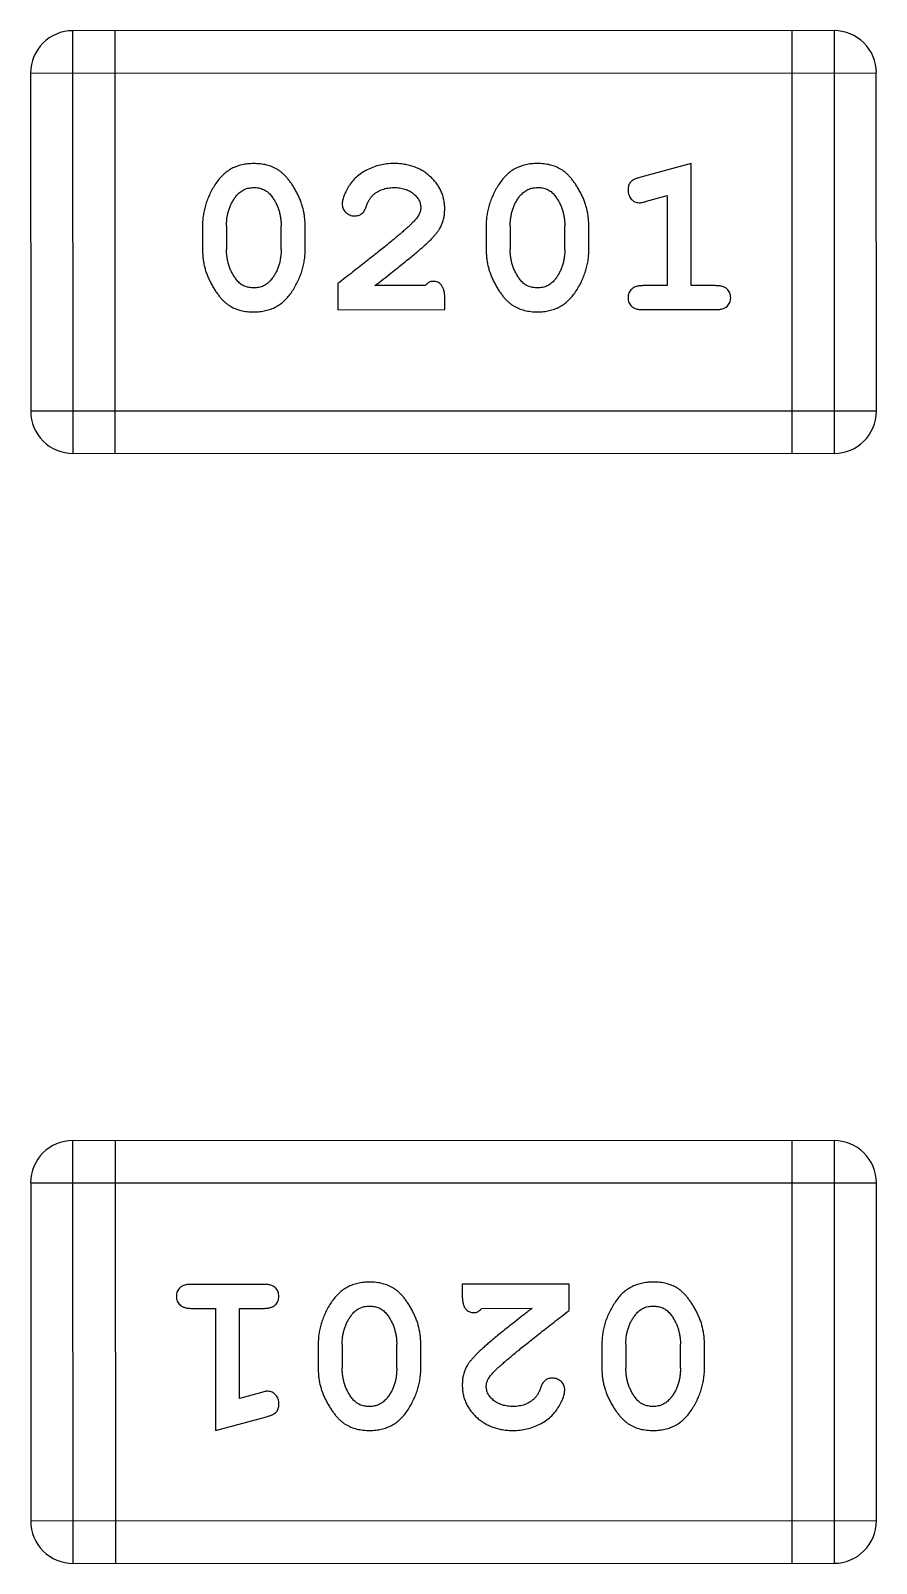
# Model space of a CAD drawing. Header units: millimetres. Extents: x 0 to 297, y 0 to 210.
# Drawn here: x 227.538 to 228.148, y 125.268 to 126.373 of the extents above; entities that cross this region are included whole.
import ezdxf

# ---------------------------------------------------------------- set-up
doc = ezdxf.new("R2010")
doc.units = ezdxf.units.MM
doc.layers.get('0').update_dxf_attribs({"linetype": 'CONTINUOUS'})

msp = doc.modelspace()

# ---------------------------------------------------------------- linework, layer by layer
at = {"color": 7, "linetype": 'Continuous'}
for p, q in [((228.1174, 126.3731), (227.5687, 126.373)), ((227.5688, 126.0682), (227.5687, 126.373)), ((227.5992, 126.0682), (227.5992, 126.373)), ((228.0869, 126.3731), (228.0869, 126.0683)), ((228.1174, 126.3731), (228.1174, 126.0683)), ((227.5382, 126.3425), (228.1478, 126.3426)), ((227.5382, 126.3425), (227.5383, 126.0987)), ((228.1479, 126.0987), (228.1478, 126.3426)), ((228.0145, 126.2773), (227.978, 126.2674)), ((228.0145, 126.1892), (228.0145, 126.2773)), ((227.9822, 126.25), (227.9972, 126.2542)), ((227.9972, 126.2542), (227.9972, 126.1892)), ((227.6621, 126.2326), (227.6622, 126.2149)), ((227.6795, 126.2324), (227.6795, 126.2152)), ((227.7188, 126.2152), (227.7188, 126.2324)), ((227.7361, 126.2149), (227.7361, 126.2326)), ((227.8667, 126.2327), (227.8667, 126.2149)), ((227.884, 126.2324), (227.884, 126.2152)), ((227.9233, 126.2152), (227.9233, 126.2324)), ((227.9406, 126.2149), (227.9406, 126.2327)), ((227.7597, 126.1907), (227.7597, 126.1718)), ((227.8226, 126.1892), (227.7864, 126.1892)), ((227.9972, 126.1892), (227.9799, 126.1892)), ((228.0318, 126.1892), (228.0145, 126.1892)), ((227.7597, 126.1718), (227.8368, 126.1719)), ((227.8368, 126.1719), (227.8368, 126.1797)), ((227.9799, 126.1719), (228.0318, 126.1719)), ((228.1479, 126.0987), (227.5383, 126.0987)), ((227.5688, 126.0682), (228.1174, 126.0683)), ((228.1174, 125.5728), (227.5687, 125.5727)), ((227.5688, 125.2679), (227.5687, 125.5727)), ((227.5992, 125.5728), (227.5993, 125.268)), ((228.0869, 125.5728), (228.0869, 125.268)), ((228.1174, 125.5728), (228.1174, 125.268)), ((227.5383, 125.5423), (228.1479, 125.5423)), ((227.5383, 125.5423), (227.5383, 125.2984)), ((228.1479, 125.2985), (228.1479, 125.5423)), ((227.7062, 125.4691), (227.6543, 125.4691)), ((227.9264, 125.4692), (227.8494, 125.4692)), ((227.8494, 125.4692), (227.8494, 125.4613)), ((227.9264, 125.4503), (227.9264, 125.4692)), ((227.6543, 125.4518), (227.6716, 125.4518)), ((227.6716, 125.4518), (227.6716, 125.3637)), ((227.6889, 125.4518), (227.7062, 125.4518)), ((227.6889, 125.3869), (227.6889, 125.4518)), ((227.8635, 125.4518), (227.8997, 125.4519)), ((227.7455, 125.4261), (227.7455, 125.4083)), ((227.7628, 125.4258), (227.7628, 125.4086)), ((227.8022, 125.4086), (227.8022, 125.4258)), ((227.8195, 125.4084), (227.8195, 125.4261)), ((227.95, 125.4261), (227.9501, 125.4084)), ((227.9674, 125.4259), (227.9674, 125.4086)), ((228.0067, 125.4087), (228.0067, 125.4259)), ((228.024, 125.4084), (228.024, 125.4261)), ((227.7039, 125.391), (227.6889, 125.3869)), ((227.6716, 125.3637), (227.7082, 125.3736)), ((228.1479, 125.2985), (227.5383, 125.2984)), ((227.5688, 125.2679), (228.1174, 125.268))]:
    msp.add_line(p, q, dxfattribs=at)
for centre, start, end in [((227.5687, 126.3425), 90.0074, 180.0074), ((228.1174, 126.3426), 0.0074, 90.0074), ((227.5688, 126.0987), 180.0074, 270.0074), ((228.1174, 126.0987), 270.0074, 0.0074), ((227.5687, 125.5423), 90.0074, 180.0074), ((228.1174, 125.5423), 0.0074, 90.0074), ((227.5688, 125.2984), 180.0074, 270.0074), ((228.1174, 125.2985), 270.0074, 0.0074)]:
    msp.add_arc(centre, 0.0305, start, end, dxfattribs=at)
for points, knots in [([(227.6989, 126.2772), (227.6975, 126.2772), (227.6947, 126.2771), (227.6906, 126.2764), (227.6868, 126.2753), (227.6832, 126.2737), (227.6799, 126.2716), (227.6768, 126.2691), (227.6741, 126.2662), (227.6716, 126.2628), (227.6694, 126.2592), (227.6675, 126.2555), (227.6658, 126.2518), (227.6645, 126.248), (227.6634, 126.2442), (227.6627, 126.2404), (227.6622, 126.2365), (227.6622, 126.2339), (227.6621, 126.2326)], [0, 0, 0, 0, 0.06692, 0.130834, 0.19258, 0.252759, 0.312631, 0.373411, 0.436359, 0.501894, 0.568244, 0.632472, 0.69556, 0.757163, 0.818592, 0.878885, 0.939235, 1, 1, 1, 1]), ([(227.7361, 126.2326), (227.7361, 126.2337), (227.736, 126.2359), (227.7357, 126.239), (227.7352, 126.2422), (227.7345, 126.2453), (227.7336, 126.2483), (227.7325, 126.2513), (227.7312, 126.2543), (227.7297, 126.2572), (227.7281, 126.2599), (227.7265, 126.2625), (227.7248, 126.2648), (227.7231, 126.2669), (227.7214, 126.2688), (227.7197, 126.2704), (227.718, 126.2718), (227.7156, 126.2734), (227.7124, 126.275), (227.7083, 126.2763), (227.7037, 126.2771), (227.7006, 126.2772), (227.6989, 126.2772)], [0, 0, 0, 0, 0.049855, 0.099516, 0.148482, 0.19758, 0.246804, 0.296268, 0.346517, 0.397047, 0.446826, 0.49336, 0.537801, 0.579207, 0.617974, 0.654833, 0.689171, 0.722088, 0.786392, 0.853518, 0.924186, 1, 1, 1, 1]), ([(227.8001, 126.2773), (227.7984, 126.2772), (227.795, 126.2771), (227.7901, 126.2762), (227.7854, 126.2748), (227.7809, 126.2728), (227.7767, 126.2704), (227.7731, 126.2675), (227.7699, 126.2643), (227.7674, 126.2607), (227.7654, 126.2571), (227.764, 126.2538), (227.763, 126.2508), (227.7629, 126.2488), (227.7628, 126.2479)], [0, 0, 0, 0, 0.098286, 0.193983, 0.289056, 0.384352, 0.477435, 0.566197, 0.652355, 0.737986, 0.818188, 0.887401, 0.94802, 1, 1, 1, 1]), ([(227.8368, 126.2445), (227.8367, 126.2456), (227.8367, 126.2478), (227.8362, 126.251), (227.8354, 126.2541), (227.8342, 126.2571), (227.8328, 126.26), (227.831, 126.2627), (227.8289, 126.2653), (227.8265, 126.2677), (227.8238, 126.27), (227.821, 126.2719), (227.818, 126.2736), (227.8147, 126.2749), (227.8113, 126.276), (227.8077, 126.2767), (227.804, 126.2772), (227.8014, 126.2772), (227.8001, 126.2773)], [0, 0, 0, 0, 0.060981, 0.120256, 0.178148, 0.236115, 0.293993, 0.352864, 0.413358, 0.476056, 0.539296, 0.602396, 0.665116, 0.728325, 0.792919, 0.859317, 0.928302, 1, 1, 1, 1]), ([(227.9035, 126.2773), (227.902, 126.2772), (227.8992, 126.2772), (227.8951, 126.2764), (227.8913, 126.2753), (227.8877, 126.2737), (227.8844, 126.2717), (227.8814, 126.2692), (227.8786, 126.2662), (227.8761, 126.2628), (227.8739, 126.2592), (227.872, 126.2555), (227.8703, 126.2518), (227.869, 126.2481), (227.8679, 126.2443), (227.8672, 126.2404), (227.8667, 126.2366), (227.8667, 126.234), (227.8667, 126.2327)], [0, 0, 0, 0, 0.06692, 0.130834, 0.19258, 0.252759, 0.312631, 0.373411, 0.436359, 0.501894, 0.568244, 0.632472, 0.69556, 0.757163, 0.818592, 0.878885, 0.939235, 1, 1, 1, 1]), ([(227.9406, 126.2327), (227.9406, 126.2337), (227.9405, 126.2359), (227.9402, 126.2391), (227.9397, 126.2422), (227.939, 126.2453), (227.9381, 126.2484), (227.937, 126.2514), (227.9357, 126.2543), (227.9342, 126.2572), (227.9326, 126.2599), (227.931, 126.2625), (227.9293, 126.2648), (227.9277, 126.2669), (227.9259, 126.2688), (227.9242, 126.2704), (227.9225, 126.2719), (227.9201, 126.2734), (227.917, 126.275), (227.9128, 126.2763), (227.9082, 126.2771), (227.9051, 126.2772), (227.9035, 126.2773)], [0, 0, 0, 0, 0.049855, 0.099516, 0.148482, 0.19758, 0.246804, 0.296268, 0.346517, 0.397047, 0.446826, 0.49336, 0.537801, 0.579207, 0.617974, 0.654833, 0.689171, 0.722088, 0.786392, 0.853518, 0.924186, 1, 1, 1, 1]), ([(227.6867, 126.2541), (227.6871, 126.2546), (227.6879, 126.2555), (227.6893, 126.2567), (227.6907, 126.2577), (227.6922, 126.2585), (227.6938, 126.2592), (227.6955, 126.2596), (227.6972, 126.2599), (227.6984, 126.2599), (227.6991, 126.2599)], [0, 0, 0, 0, 0.13042, 0.256046, 0.378133, 0.498725, 0.620452, 0.742761, 0.869406, 1, 1, 1, 1]), ([(227.6991, 126.2599), (227.6997, 126.2599), (227.7009, 126.2599), (227.7027, 126.2597), (227.7044, 126.2592), (227.706, 126.2586), (227.7075, 126.2579), (227.7088, 126.257), (227.7101, 126.2559), (227.7108, 126.2551), (227.7112, 126.2547)], [0, 0, 0, 0, 0.138115, 0.270177, 0.397547, 0.520057, 0.63869, 0.757499, 0.878226, 1, 1, 1, 1]), ([(227.7851, 126.2546), (227.7856, 126.255), (227.7866, 126.2558), (227.7882, 126.257), (227.79, 126.2579), (227.7918, 126.2586), (227.7937, 126.2592), (227.7957, 126.2596), (227.7978, 126.2599), (227.7992, 126.2599), (227.8, 126.26)], [0, 0, 0, 0, 0.121873, 0.243139, 0.363336, 0.485133, 0.607572, 0.734701, 0.864814, 1, 1, 1, 1]), ([(227.8, 126.26), (227.8014, 126.2599), (227.8041, 126.2598), (227.8079, 126.259), (227.8113, 126.2576), (227.8141, 126.2557), (227.8165, 126.2534), (227.8182, 126.2509), (227.8193, 126.2482), (227.8194, 126.2464), (227.8195, 126.2454)], [0, 0, 0, 0, 0.156344, 0.299348, 0.4327, 0.561, 0.682299, 0.791883, 0.89611, 1, 1, 1, 1]), ([(227.8912, 126.2542), (227.8916, 126.2546), (227.8924, 126.2555), (227.8938, 126.2567), (227.8952, 126.2577), (227.8967, 126.2585), (227.8983, 126.2592), (227.9, 126.2596), (227.9017, 126.2599), (227.903, 126.2599), (227.9036, 126.26)], [0, 0, 0, 0, 0.13042, 0.256046, 0.378133, 0.498725, 0.620452, 0.742761, 0.869406, 1, 1, 1, 1]), ([(227.9036, 126.26), (227.9042, 126.26), (227.9054, 126.2599), (227.9072, 126.2597), (227.9089, 126.2593), (227.9105, 126.2587), (227.912, 126.2579), (227.9134, 126.257), (227.9146, 126.2559), (227.9154, 126.2551), (227.9157, 126.2547)], [0, 0, 0, 0, 0.138115, 0.270177, 0.397547, 0.520057, 0.63869, 0.757499, 0.878226, 1, 1, 1, 1]), ([(227.978, 126.2674), (227.9771, 126.2671), (227.9755, 126.2667), (227.9735, 126.2658), (227.9718, 126.2649), (227.9706, 126.2639), (227.9698, 126.2627), (227.9693, 126.2614), (227.9689, 126.2599), (227.9689, 126.2588), (227.9689, 126.2582)], [0, 0, 0, 0, 0.187321, 0.344927, 0.475328, 0.579604, 0.674244, 0.773631, 0.882025, 1, 1, 1, 1]), ([(227.6795, 126.2324), (227.6795, 126.2334), (227.6795, 126.2355), (227.6798, 126.2386), (227.6804, 126.2415), (227.6812, 126.2443), (227.6822, 126.247), (227.6835, 126.2495), (227.685, 126.2519), (227.6861, 126.2534), (227.6867, 126.2541)], [0, 0, 0, 0, 0.135446, 0.266257, 0.393419, 0.517936, 0.639137, 0.758785, 0.879345, 1, 1, 1, 1]), ([(227.7112, 126.2547), (227.7118, 126.2539), (227.713, 126.2523), (227.7146, 126.2497), (227.7159, 126.2471), (227.7169, 126.2443), (227.7178, 126.2415), (227.7184, 126.2385), (227.7187, 126.2355), (227.7188, 126.2334), (227.7188, 126.2324)], [0, 0, 0, 0, 0.125331, 0.248948, 0.371201, 0.494032, 0.616811, 0.742104, 0.868849, 1, 1, 1, 1]), ([(227.7801, 126.2461), (227.7804, 126.247), (227.781, 126.2487), (227.7823, 126.251), (227.7835, 126.253), (227.7846, 126.2541), (227.7851, 126.2546)], [0, 0, 0, 0, 0.285518, 0.544185, 0.781367, 1, 1, 1, 1]), ([(227.884, 126.2324), (227.884, 126.2334), (227.884, 126.2355), (227.8844, 126.2386), (227.8849, 126.2415), (227.8857, 126.2443), (227.8867, 126.247), (227.888, 126.2495), (227.8895, 126.2519), (227.8906, 126.2534), (227.8912, 126.2542)], [0, 0, 0, 0, 0.135446, 0.266257, 0.393419, 0.517936, 0.639137, 0.758785, 0.879345, 1, 1, 1, 1]), ([(227.9157, 126.2547), (227.9163, 126.2539), (227.9175, 126.2523), (227.9191, 126.2497), (227.9204, 126.2471), (227.9214, 126.2443), (227.9223, 126.2415), (227.9229, 126.2386), (227.9232, 126.2355), (227.9233, 126.2334), (227.9233, 126.2324)], [0, 0, 0, 0, 0.125331, 0.248948, 0.371201, 0.494032, 0.616811, 0.742104, 0.868849, 1, 1, 1, 1]), ([(227.9689, 126.2582), (227.9689, 126.2576), (227.969, 126.2564), (227.9695, 126.2546), (227.9702, 126.253), (227.9712, 126.2516), (227.9724, 126.2504), (227.9738, 126.2496), (227.9753, 126.2491), (227.9763, 126.249), (227.9768, 126.249)], [0, 0, 0, 0, 0.138815, 0.27042, 0.39836, 0.52875, 0.654955, 0.771147, 0.884581, 1, 1, 1, 1]), ([(227.9768, 126.249), (227.9771, 126.249), (227.9779, 126.249), (227.9791, 126.2492), (227.9806, 126.2496), (227.9816, 126.2498), (227.9822, 126.25)], [0, 0, 0, 0, 0.183151, 0.413144, 0.682305, 1, 1, 1, 1]), ([(227.7628, 126.2479), (227.7629, 126.2474), (227.7629, 126.2463), (227.7634, 126.2447), (227.7643, 126.2433), (227.7654, 126.242), (227.7668, 126.2409), (227.7683, 126.2401), (227.7699, 126.2396), (227.7711, 126.2395), (227.7717, 126.2395)], [0, 0, 0, 0, 0.120856, 0.239483, 0.360995, 0.490166, 0.620982, 0.746416, 0.870253, 1, 1, 1, 1]), ([(227.7717, 126.2395), (227.7721, 126.2395), (227.7731, 126.2396), (227.7745, 126.2398), (227.7757, 126.2403), (227.7769, 126.241), (227.7779, 126.2419), (227.7788, 126.2431), (227.7795, 126.2445), (227.7799, 126.2455), (227.7801, 126.2461)], [0, 0, 0, 0, 0.127347, 0.246131, 0.359406, 0.470543, 0.586092, 0.711469, 0.847022, 1, 1, 1, 1]), ([(227.8195, 126.2454), (227.8194, 126.2446), (227.8193, 126.243), (227.8183, 126.2406), (227.8168, 126.2381), (227.8154, 126.2365), (227.8147, 126.2357)], [0, 0, 0, 0, 0.212836, 0.442809, 0.70317, 1, 1, 1, 1]), ([(227.82, 126.2162), (227.8209, 126.217), (227.8226, 126.2185), (227.825, 126.2207), (227.8271, 126.2228), (227.8289, 126.2248), (227.8305, 126.2266), (227.8319, 126.2284), (227.833, 126.2301), (227.8341, 126.2321), (227.8352, 126.2347), (227.8361, 126.2378), (227.8367, 126.2411), (227.8367, 126.2434), (227.8368, 126.2445)], [0, 0, 0, 0, 0.103002, 0.197728, 0.285279, 0.365235, 0.437224, 0.502446, 0.560545, 0.611446, 0.707576, 0.80349, 0.900532, 1, 1, 1, 1]), ([(227.8147, 126.2357), (227.8143, 126.2353), (227.8133, 126.2343), (227.8117, 126.2327), (227.8098, 126.231), (227.8076, 126.2291), (227.8052, 126.2269), (227.8025, 126.2246), (227.7994, 126.2221), (227.7961, 126.2194), (227.7925, 126.2165), (227.7887, 126.2134), (227.7845, 126.2101), (227.7801, 126.2066), (227.7754, 126.2029), (227.7704, 126.199), (227.7652, 126.1949), (227.7615, 126.1922), (227.7597, 126.1907)], [0, 0, 0, 0, 0.026647, 0.057942, 0.094152, 0.134806, 0.180631, 0.231142, 0.286385, 0.346321, 0.411439, 0.481035, 0.555329, 0.634592, 0.718826, 0.807759, 0.901393, 1, 1, 1, 1]), ([(227.7864, 126.1892), (227.7884, 126.1907), (227.7923, 126.1937), (227.7977, 126.198), (227.8027, 126.202), (227.8071, 126.2055), (227.8111, 126.2087), (227.8145, 126.2115), (227.8174, 126.214), (227.8192, 126.2155), (227.82, 126.2162)], [0, 0, 0, 0, 0.176662, 0.337826, 0.484741, 0.617764, 0.73494, 0.837793, 0.926412, 1, 1, 1, 1]), ([(227.6622, 126.2149), (227.6622, 126.2138), (227.6622, 126.2117), (227.6625, 126.2085), (227.663, 126.2054), (227.6637, 126.2023), (227.6646, 126.1992), (227.6657, 126.1962), (227.667, 126.1933), (227.6684, 126.1904), (227.67, 126.1877), (227.6716, 126.1851), (227.6733, 126.1828), (227.6749, 126.1807), (227.6766, 126.1788), (227.6783, 126.1772), (227.6801, 126.1758), (227.6824, 126.1742), (227.6856, 126.1725), (227.6898, 126.1712), (227.6944, 126.1704), (227.6976, 126.1703), (227.6992, 126.1703)], [0, 0, 0, 0, 0.049886, 0.09882, 0.148132, 0.19689, 0.246038, 0.295176, 0.345305, 0.395692, 0.445312, 0.491875, 0.535813, 0.577009, 0.616081, 0.652689, 0.687585, 0.720206, 0.785062, 0.85223, 0.923759, 1, 1, 1, 1]), ([(227.6871, 126.1929), (227.6865, 126.1936), (227.6853, 126.1952), (227.6837, 126.1978), (227.6824, 126.2004), (227.6813, 126.2032), (227.6805, 126.206), (227.6799, 126.209), (227.6795, 126.212), (227.6795, 126.2141), (227.6795, 126.2152)], [0, 0, 0, 0, 0.124927, 0.248361, 0.370889, 0.492583, 0.61616, 0.741472, 0.869044, 1, 1, 1, 1]), ([(227.6992, 126.1703), (227.7006, 126.1703), (227.7035, 126.1704), (227.7076, 126.1711), (227.7114, 126.1722), (227.715, 126.1738), (227.7183, 126.1758), (227.7213, 126.1784), (227.7241, 126.1813), (227.7266, 126.1847), (227.7288, 126.1883), (227.7307, 126.192), (227.7324, 126.1957), (227.7338, 126.1994), (227.7348, 126.2032), (227.7356, 126.2071), (227.736, 126.211), (227.7361, 126.2136), (227.7361, 126.2149)], [0, 0, 0, 0, 0.067217, 0.131051, 0.19272, 0.252824, 0.312745, 0.373449, 0.436041, 0.501494, 0.567761, 0.632087, 0.695096, 0.757109, 0.817993, 0.878657, 0.939311, 1, 1, 1, 1]), ([(227.7188, 126.2152), (227.7188, 126.2141), (227.7187, 126.212), (227.7184, 126.209), (227.7178, 126.206), (227.717, 126.2032), (227.716, 126.2005), (227.7147, 126.198), (227.7133, 126.1956), (227.7121, 126.1941), (227.7115, 126.1934)], [0, 0, 0, 0, 0.135449, 0.266263, 0.393429, 0.516942, 0.639128, 0.758779, 0.879341, 1, 1, 1, 1]), ([(227.8667, 126.2149), (227.8667, 126.2138), (227.8667, 126.2117), (227.867, 126.2085), (227.8675, 126.2054), (227.8682, 126.2023), (227.8691, 126.1993), (227.8702, 126.1963), (227.8715, 126.1933), (227.873, 126.1904), (227.8745, 126.1877), (227.8761, 126.1851), (227.8778, 126.1828), (227.8794, 126.1807), (227.8811, 126.1789), (227.8828, 126.1772), (227.8846, 126.1758), (227.8869, 126.1742), (227.8901, 126.1726), (227.8943, 126.1713), (227.8989, 126.1704), (227.9021, 126.1703), (227.9037, 126.1703)], [0, 0, 0, 0, 0.049886, 0.09882, 0.148132, 0.19689, 0.246038, 0.295176, 0.345305, 0.395692, 0.445312, 0.491875, 0.535813, 0.577009, 0.616081, 0.652689, 0.687585, 0.720206, 0.785062, 0.85223, 0.923759, 1, 1, 1, 1]), ([(227.8916, 126.1929), (227.891, 126.1937), (227.8898, 126.1952), (227.8882, 126.1978), (227.8869, 126.2004), (227.8858, 126.2032), (227.885, 126.206), (227.8844, 126.209), (227.884, 126.2121), (227.884, 126.2141), (227.884, 126.2152)], [0, 0, 0, 0, 0.124927, 0.248361, 0.370889, 0.492583, 0.61616, 0.741472, 0.869044, 1, 1, 1, 1]), ([(227.9037, 126.1703), (227.9052, 126.1703), (227.908, 126.1704), (227.9121, 126.1711), (227.9159, 126.1722), (227.9195, 126.1738), (227.9228, 126.1759), (227.9258, 126.1784), (227.9286, 126.1813), (227.9311, 126.1847), (227.9333, 126.1883), (227.9353, 126.192), (227.9369, 126.1957), (227.9383, 126.1995), (227.9393, 126.2033), (227.9401, 126.2071), (227.9405, 126.211), (227.9406, 126.2136), (227.9406, 126.2149)], [0, 0, 0, 0, 0.067217, 0.131051, 0.19272, 0.252824, 0.312745, 0.373449, 0.436041, 0.501494, 0.567761, 0.632087, 0.695096, 0.757109, 0.817993, 0.878657, 0.939311, 1, 1, 1, 1]), ([(227.9233, 126.2152), (227.9233, 126.2141), (227.9232, 126.212), (227.9229, 126.209), (227.9223, 126.2061), (227.9215, 126.2033), (227.9205, 126.2006), (227.9192, 126.1981), (227.9178, 126.1956), (227.9166, 126.1941), (227.916, 126.1934)], [0, 0, 0, 0, 0.135449, 0.266263, 0.393429, 0.516942, 0.639128, 0.758779, 0.879341, 1, 1, 1, 1]), ([(227.6992, 126.1876), (227.6986, 126.1876), (227.6974, 126.1876), (227.6956, 126.1879), (227.6938, 126.1883), (227.6923, 126.1889), (227.6908, 126.1896), (227.6894, 126.1905), (227.6882, 126.1916), (227.6875, 126.1924), (227.6871, 126.1929)], [0, 0, 0, 0, 0.139844, 0.271849, 0.399162, 0.521619, 0.6402, 0.758957, 0.87828, 1, 1, 1, 1]), ([(227.7115, 126.1934), (227.7111, 126.1929), (227.7103, 126.192), (227.709, 126.1908), (227.7076, 126.1898), (227.7061, 126.189), (227.7045, 126.1884), (227.7028, 126.1879), (227.7011, 126.1876), (227.6999, 126.1876), (227.6992, 126.1876)], [0, 0, 0, 0, 0.129853, 0.25607, 0.380154, 0.49978, 0.62208, 0.743277, 0.868791, 1, 1, 1, 1]), ([(227.8281, 126.1923), (227.8277, 126.1923), (227.8267, 126.1922), (227.8253, 126.1915), (227.8239, 126.1905), (227.8231, 126.1896), (227.8226, 126.1892)], [0, 0, 0, 0, 0.20611, 0.432681, 0.695597, 1, 1, 1, 1]), ([(227.8368, 126.1797), (227.8368, 126.1808), (227.8367, 126.1828), (227.8363, 126.1855), (227.8356, 126.1877), (227.8345, 126.1895), (227.8332, 126.1908), (227.8317, 126.1917), (227.83, 126.1922), (227.8288, 126.1923), (227.8281, 126.1923)], [0, 0, 0, 0, 0.1844, 0.34094, 0.473574, 0.586824, 0.690029, 0.789175, 0.890445, 1, 1, 1, 1]), ([(227.9038, 126.1876), (227.9031, 126.1876), (227.9019, 126.1876), (227.9001, 126.1879), (227.8984, 126.1883), (227.8968, 126.1889), (227.8953, 126.1896), (227.8939, 126.1905), (227.8927, 126.1916), (227.892, 126.1925), (227.8916, 126.1929)], [0, 0, 0, 0, 0.139844, 0.271849, 0.399162, 0.521619, 0.6402, 0.758957, 0.87828, 1, 1, 1, 1]), ([(227.916, 126.1934), (227.9156, 126.1929), (227.9149, 126.192), (227.9135, 126.1909), (227.9121, 126.1898), (227.9106, 126.189), (227.909, 126.1884), (227.9073, 126.1879), (227.9056, 126.1877), (227.9044, 126.1876), (227.9038, 126.1876)], [0, 0, 0, 0, 0.129853, 0.25607, 0.380154, 0.49978, 0.62208, 0.743277, 0.868791, 1, 1, 1, 1]), ([(227.9799, 126.1892), (227.979, 126.1892), (227.9774, 126.1891), (227.975, 126.1887), (227.9731, 126.1879), (227.9715, 126.1868), (227.9704, 126.1855), (227.9695, 126.184), (227.969, 126.1823), (227.969, 126.1811), (227.9689, 126.1805)], [0, 0, 0, 0, 0.169102, 0.317658, 0.446239, 0.563118, 0.671828, 0.776546, 0.884858, 1, 1, 1, 1]), ([(228.0429, 126.1805), (228.0428, 126.1811), (228.0428, 126.1823), (228.0423, 126.184), (228.0414, 126.1855), (228.0403, 126.1868), (228.0387, 126.1879), (228.0368, 126.1887), (228.0344, 126.1891), (228.0327, 126.1892), (228.0318, 126.1892)], [0, 0, 0, 0, 0.11517, 0.223509, 0.328254, 0.438012, 0.553651, 0.682263, 0.830856, 1, 1, 1, 1]), ([(227.9689, 126.1805), (227.969, 126.1799), (227.969, 126.1787), (227.9695, 126.177), (227.9704, 126.1755), (227.9715, 126.1742), (227.9731, 126.1731), (227.975, 126.1724), (227.9774, 126.1719), (227.979, 126.1719), (227.9799, 126.1719)], [0, 0, 0, 0, 0.115051, 0.223278, 0.329269, 0.437893, 0.554681, 0.682591, 0.83103, 1, 1, 1, 1]), ([(228.0318, 126.1719), (228.0327, 126.1719), (228.0344, 126.1719), (228.0367, 126.1724), (228.0387, 126.1731), (228.0403, 126.1742), (228.0414, 126.1755), (228.0423, 126.1771), (228.0428, 126.1787), (228.0428, 126.1799), (228.0429, 126.1805)], [0, 0, 0, 0, 0.169012, 0.317488, 0.445429, 0.560977, 0.67065, 0.776666, 0.88492, 1, 1, 1, 1]), ([(227.6543, 125.4691), (227.6534, 125.4691), (227.6517, 125.4691), (227.6494, 125.4686), (227.6474, 125.4679), (227.6459, 125.4668), (227.6447, 125.4655), (227.6439, 125.4639), (227.6434, 125.4623), (227.6433, 125.4611), (227.6433, 125.4605)], [0, 0, 0, 0, 0.169012, 0.317488, 0.445429, 0.560977, 0.67065, 0.776666, 0.88492, 1, 1, 1, 1]), ([(227.7172, 125.4605), (227.7172, 125.4611), (227.7171, 125.4623), (227.7166, 125.464), (227.7158, 125.4655), (227.7146, 125.4668), (227.7131, 125.4679), (227.7111, 125.4686), (227.7088, 125.4691), (227.7071, 125.4691), (227.7062, 125.4691)], [0, 0, 0, 0, 0.115051, 0.223278, 0.329269, 0.437893, 0.554681, 0.682591, 0.83103, 1, 1, 1, 1]), ([(227.7824, 125.4707), (227.781, 125.4707), (227.7782, 125.4706), (227.7741, 125.4699), (227.7702, 125.4688), (227.7667, 125.4672), (227.7633, 125.4652), (227.7603, 125.4626), (227.7575, 125.4597), (227.755, 125.4563), (227.7528, 125.4527), (227.7509, 125.449), (227.7492, 125.4453), (227.7479, 125.4415), (227.7468, 125.4377), (227.7461, 125.4339), (227.7456, 125.43), (227.7456, 125.4274), (227.7455, 125.4261)], [0, 0, 0, 0, 0.067217, 0.131051, 0.19272, 0.252824, 0.312745, 0.373449, 0.436041, 0.501494, 0.567761, 0.632087, 0.695096, 0.757109, 0.817993, 0.878657, 0.939311, 1, 1, 1, 1]), ([(227.8195, 125.4261), (227.8195, 125.4272), (227.8194, 125.4293), (227.8191, 125.4325), (227.8186, 125.4356), (227.8179, 125.4387), (227.8171, 125.4418), (227.8159, 125.4447), (227.8147, 125.4477), (227.8132, 125.4506), (227.8116, 125.4533), (227.81, 125.4559), (227.8083, 125.4582), (227.8067, 125.4603), (227.805, 125.4621), (227.8033, 125.4638), (227.8016, 125.4652), (227.7992, 125.4668), (227.796, 125.4684), (227.7918, 125.4697), (227.7873, 125.4706), (227.7841, 125.4707), (227.7824, 125.4707)], [0, 0, 0, 0, 0.049886, 0.09882, 0.148132, 0.19689, 0.246038, 0.295176, 0.345305, 0.395692, 0.445312, 0.491875, 0.535813, 0.577009, 0.616081, 0.652689, 0.687585, 0.720206, 0.785062, 0.85223, 0.923759, 1, 1, 1, 1]), ([(227.9869, 125.4707), (227.9855, 125.4707), (227.9827, 125.4706), (227.9786, 125.4699), (227.9747, 125.4688), (227.9712, 125.4672), (227.9678, 125.4652), (227.9648, 125.4627), (227.962, 125.4597), (227.9596, 125.4563), (227.9574, 125.4527), (227.9554, 125.4491), (227.9537, 125.4453), (227.9524, 125.4416), (227.9514, 125.4378), (227.9506, 125.4339), (227.9501, 125.43), (227.9501, 125.4274), (227.95, 125.4261)], [0, 0, 0, 0, 0.067217, 0.131051, 0.19272, 0.252824, 0.312745, 0.373449, 0.436041, 0.501494, 0.567761, 0.632087, 0.695096, 0.757109, 0.817993, 0.878657, 0.939311, 1, 1, 1, 1]), ([(228.024, 125.4261), (228.024, 125.4272), (228.0239, 125.4293), (228.0236, 125.4325), (228.0231, 125.4356), (228.0224, 125.4387), (228.0216, 125.4418), (228.0204, 125.4448), (228.0192, 125.4477), (228.0177, 125.4506), (228.0161, 125.4533), (228.0145, 125.4559), (228.0128, 125.4582), (228.0112, 125.4603), (228.0095, 125.4622), (228.0078, 125.4638), (228.0061, 125.4653), (228.0037, 125.4669), (228.0005, 125.4685), (227.9963, 125.4698), (227.9918, 125.4706), (227.9886, 125.4707), (227.9869, 125.4707)], [0, 0, 0, 0, 0.049886, 0.09882, 0.148132, 0.19689, 0.246038, 0.295176, 0.345305, 0.395692, 0.445312, 0.491875, 0.535813, 0.577009, 0.616081, 0.652689, 0.687585, 0.720206, 0.785062, 0.85223, 0.923759, 1, 1, 1, 1]), ([(227.6433, 125.4605), (227.6433, 125.4599), (227.6434, 125.4587), (227.6439, 125.457), (227.6447, 125.4555), (227.6459, 125.4542), (227.6474, 125.4531), (227.6494, 125.4523), (227.6517, 125.4519), (227.6534, 125.4518), (227.6543, 125.4518)], [0, 0, 0, 0, 0.11517, 0.223509, 0.328254, 0.438012, 0.553651, 0.682263, 0.830856, 1, 1, 1, 1]), ([(227.7062, 125.4518), (227.7071, 125.4518), (227.7088, 125.4519), (227.7111, 125.4523), (227.7131, 125.4531), (227.7146, 125.4542), (227.7158, 125.4555), (227.7166, 125.457), (227.7171, 125.4587), (227.7172, 125.4599), (227.7172, 125.4605)], [0, 0, 0, 0, 0.169102, 0.317658, 0.446239, 0.563118, 0.671828, 0.776546, 0.884858, 1, 1, 1, 1]), ([(227.7701, 125.4476), (227.7705, 125.4481), (227.7713, 125.449), (227.7726, 125.4502), (227.774, 125.4512), (227.7755, 125.452), (227.7771, 125.4526), (227.7788, 125.4531), (227.7806, 125.4534), (227.7818, 125.4534), (227.7824, 125.4534)], [0, 0, 0, 0, 0.129853, 0.25607, 0.380154, 0.49978, 0.62208, 0.743277, 0.868791, 1, 1, 1, 1]), ([(227.7824, 125.4534), (227.783, 125.4534), (227.7843, 125.4534), (227.7861, 125.4531), (227.7878, 125.4527), (227.7894, 125.4521), (227.7908, 125.4514), (227.7922, 125.4505), (227.7934, 125.4494), (227.7942, 125.4485), (227.7945, 125.4481)], [0, 0, 0, 0, 0.139844, 0.271849, 0.399162, 0.521619, 0.6402, 0.758957, 0.87828, 1, 1, 1, 1]), ([(227.8494, 125.4613), (227.8494, 125.4602), (227.8494, 125.4582), (227.8499, 125.4555), (227.8505, 125.4533), (227.8516, 125.4515), (227.8529, 125.4503), (227.8544, 125.4494), (227.8562, 125.4488), (227.8574, 125.4487), (227.858, 125.4487)], [0, 0, 0, 0, 0.1844, 0.34094, 0.473574, 0.586824, 0.690029, 0.789175, 0.890445, 1, 1, 1, 1]), ([(227.9746, 125.4476), (227.975, 125.4481), (227.9758, 125.449), (227.9771, 125.4502), (227.9785, 125.4512), (227.9801, 125.452), (227.9816, 125.4527), (227.9833, 125.4531), (227.9851, 125.4534), (227.9863, 125.4534), (227.9869, 125.4534)], [0, 0, 0, 0, 0.129853, 0.25607, 0.380154, 0.49978, 0.62208, 0.743277, 0.868791, 1, 1, 1, 1]), ([(227.9869, 125.4534), (227.9875, 125.4534), (227.9888, 125.4534), (227.9906, 125.4531), (227.9923, 125.4527), (227.9939, 125.4521), (227.9953, 125.4514), (227.9967, 125.4505), (227.9979, 125.4494), (227.9987, 125.4486), (227.999, 125.4482)], [0, 0, 0, 0, 0.139844, 0.271849, 0.399162, 0.521619, 0.6402, 0.758957, 0.87828, 1, 1, 1, 1]), ([(227.7628, 125.4258), (227.7629, 125.4269), (227.7629, 125.429), (227.7632, 125.432), (227.7638, 125.435), (227.7646, 125.4377), (227.7656, 125.4404), (227.7669, 125.443), (227.7683, 125.4454), (227.7695, 125.4469), (227.7701, 125.4476)], [0, 0, 0, 0, 0.135449, 0.266263, 0.393429, 0.516942, 0.639128, 0.758779, 0.879341, 1, 1, 1, 1]), ([(227.7945, 125.4481), (227.7951, 125.4473), (227.7964, 125.4458), (227.7979, 125.4432), (227.7992, 125.4406), (227.8003, 125.4378), (227.8011, 125.435), (227.8018, 125.432), (227.8021, 125.429), (227.8021, 125.4269), (227.8022, 125.4258)], [0, 0, 0, 0, 0.124927, 0.248361, 0.370889, 0.492583, 0.61616, 0.741472, 0.869044, 1, 1, 1, 1]), ([(227.858, 125.4487), (227.8585, 125.4487), (227.8594, 125.4488), (227.8608, 125.4495), (227.8622, 125.4505), (227.8631, 125.4514), (227.8635, 125.4518)], [0, 0, 0, 0, 0.20611, 0.432681, 0.695597, 1, 1, 1, 1]), ([(227.8997, 125.4519), (227.8977, 125.4503), (227.8939, 125.4473), (227.8884, 125.443), (227.8834, 125.4391), (227.879, 125.4355), (227.875, 125.4323), (227.8716, 125.4295), (227.8687, 125.427), (227.8669, 125.4255), (227.8661, 125.4248)], [0, 0, 0, 0, 0.176662, 0.337826, 0.484741, 0.617764, 0.73494, 0.837793, 0.926412, 1, 1, 1, 1]), ([(227.8714, 125.4053), (227.8719, 125.4057), (227.8728, 125.4067), (227.8744, 125.4083), (227.8763, 125.41), (227.8785, 125.4119), (227.881, 125.4141), (227.8837, 125.4164), (227.8867, 125.4189), (227.89, 125.4216), (227.8936, 125.4245), (227.8975, 125.4276), (227.9016, 125.4309), (227.906, 125.4344), (227.9107, 125.4381), (227.9157, 125.442), (227.921, 125.4461), (227.9246, 125.4489), (227.9264, 125.4503)], [0, 0, 0, 0, 0.026647, 0.057942, 0.094152, 0.134806, 0.180631, 0.231142, 0.286385, 0.346321, 0.411439, 0.481035, 0.555329, 0.634592, 0.718826, 0.807759, 0.901393, 1, 1, 1, 1]), ([(227.9674, 125.4259), (227.9674, 125.4269), (227.9674, 125.429), (227.9677, 125.4321), (227.9683, 125.435), (227.9691, 125.4378), (227.9701, 125.4405), (227.9714, 125.443), (227.9729, 125.4454), (227.974, 125.4469), (227.9746, 125.4476)], [0, 0, 0, 0, 0.135449, 0.266263, 0.393429, 0.516942, 0.639128, 0.758779, 0.879341, 1, 1, 1, 1]), ([(227.999, 125.4482), (227.9997, 125.4474), (228.0009, 125.4458), (228.0024, 125.4432), (228.0038, 125.4406), (228.0048, 125.4379), (228.0056, 125.435), (228.0063, 125.432), (228.0066, 125.429), (228.0067, 125.4269), (228.0067, 125.4259)], [0, 0, 0, 0, 0.124927, 0.248361, 0.370889, 0.492583, 0.61616, 0.741472, 0.869044, 1, 1, 1, 1]), ([(227.8661, 125.4248), (227.8653, 125.424), (227.8636, 125.4226), (227.8612, 125.4203), (227.8591, 125.4182), (227.8572, 125.4162), (227.8556, 125.4144), (227.8542, 125.4126), (227.8531, 125.411), (227.852, 125.4089), (227.8509, 125.4063), (227.85, 125.4032), (227.8495, 125.3999), (227.8494, 125.3976), (227.8494, 125.3965)], [0, 0, 0, 0, 0.103002, 0.197728, 0.285279, 0.365235, 0.437224, 0.502446, 0.560545, 0.611446, 0.707576, 0.80349, 0.900532, 1, 1, 1, 1]), ([(227.7455, 125.4083), (227.7456, 125.4073), (227.7456, 125.4051), (227.7459, 125.4019), (227.7464, 125.3988), (227.7471, 125.3957), (227.748, 125.3927), (227.7491, 125.3896), (227.7504, 125.3867), (227.7519, 125.3838), (227.7535, 125.3811), (227.7552, 125.3785), (227.7568, 125.3762), (227.7585, 125.3741), (227.7602, 125.3722), (227.7619, 125.3706), (227.7636, 125.3692), (227.766, 125.3676), (227.7692, 125.366), (227.7733, 125.3647), (227.7779, 125.3639), (227.7811, 125.3638), (227.7827, 125.3637)], [0, 0, 0, 0, 0.049855, 0.099516, 0.148482, 0.19758, 0.246804, 0.296268, 0.346517, 0.397047, 0.446826, 0.49336, 0.537801, 0.579207, 0.617974, 0.654833, 0.689171, 0.722088, 0.786392, 0.853518, 0.924186, 1, 1, 1, 1]), ([(227.7704, 125.3863), (227.7698, 125.3871), (227.7686, 125.3887), (227.7671, 125.3913), (227.7657, 125.3939), (227.7647, 125.3967), (227.7639, 125.3995), (227.7633, 125.4025), (227.7629, 125.4055), (227.7629, 125.4076), (227.7628, 125.4086)], [0, 0, 0, 0, 0.125331, 0.248948, 0.371201, 0.494032, 0.616811, 0.742104, 0.868849, 1, 1, 1, 1]), ([(227.7827, 125.3637), (227.7841, 125.3638), (227.7869, 125.3639), (227.791, 125.3646), (227.7949, 125.3657), (227.7984, 125.3673), (227.8017, 125.3693), (227.8048, 125.3718), (227.8076, 125.3748), (227.81, 125.3782), (227.8122, 125.3818), (227.8141, 125.3855), (227.8158, 125.3892), (227.8171, 125.393), (227.8182, 125.3967), (227.8189, 125.4006), (227.8194, 125.4045), (227.8195, 125.4071), (227.8195, 125.4084)], [0, 0, 0, 0, 0.06692, 0.130834, 0.19258, 0.252759, 0.312631, 0.373411, 0.436359, 0.501894, 0.568244, 0.632472, 0.69556, 0.757163, 0.818592, 0.878885, 0.939235, 1, 1, 1, 1]), ([(227.8022, 125.4086), (227.8021, 125.4076), (227.8021, 125.4055), (227.8018, 125.4024), (227.8012, 125.3995), (227.8004, 125.3967), (227.7994, 125.394), (227.7981, 125.3915), (227.7967, 125.3891), (227.7955, 125.3876), (227.7949, 125.3868)], [0, 0, 0, 0, 0.135446, 0.266257, 0.393419, 0.517936, 0.639137, 0.758785, 0.879345, 1, 1, 1, 1]), ([(227.8667, 125.3956), (227.8667, 125.3964), (227.8669, 125.398), (227.8678, 125.4004), (227.8694, 125.4029), (227.8707, 125.4045), (227.8714, 125.4053)], [0, 0, 0, 0, 0.212836, 0.442809, 0.70317, 1, 1, 1, 1]), ([(227.9145, 125.4015), (227.914, 125.4015), (227.913, 125.4015), (227.9117, 125.4012), (227.9104, 125.4007), (227.9093, 125.4), (227.9083, 125.3991), (227.9074, 125.398), (227.9066, 125.3966), (227.9062, 125.3955), (227.906, 125.3949)], [0, 0, 0, 0, 0.127347, 0.246131, 0.359406, 0.470543, 0.586092, 0.711469, 0.847022, 1, 1, 1, 1]), ([(227.9233, 125.3931), (227.9233, 125.3936), (227.9232, 125.3947), (227.9227, 125.3963), (227.9219, 125.3977), (227.9207, 125.399), (227.9194, 125.4001), (227.9179, 125.4009), (227.9162, 125.4014), (227.9151, 125.4015), (227.9145, 125.4015)], [0, 0, 0, 0, 0.120856, 0.239483, 0.360995, 0.490166, 0.620982, 0.746416, 0.870253, 1, 1, 1, 1]), ([(227.9501, 125.4084), (227.9501, 125.4073), (227.9501, 125.4052), (227.9504, 125.402), (227.9509, 125.3988), (227.9516, 125.3957), (227.9525, 125.3927), (227.9536, 125.3897), (227.9549, 125.3867), (227.9564, 125.3838), (227.958, 125.3811), (227.9597, 125.3785), (227.9613, 125.3762), (227.963, 125.3741), (227.9647, 125.3723), (227.9664, 125.3706), (227.9682, 125.3692), (227.9705, 125.3676), (227.9737, 125.366), (227.9779, 125.3647), (227.9824, 125.3639), (227.9856, 125.3638), (227.9872, 125.3638)], [0, 0, 0, 0, 0.049855, 0.099516, 0.148482, 0.19758, 0.246804, 0.296268, 0.346517, 0.397047, 0.446826, 0.49336, 0.537801, 0.579207, 0.617974, 0.654833, 0.689171, 0.722088, 0.786392, 0.853518, 0.924186, 1, 1, 1, 1]), ([(227.9749, 125.3864), (227.9743, 125.3872), (227.9731, 125.3887), (227.9716, 125.3913), (227.9703, 125.3939), (227.9692, 125.3967), (227.9684, 125.3995), (227.9678, 125.4025), (227.9674, 125.4055), (227.9674, 125.4076), (227.9674, 125.4086)], [0, 0, 0, 0, 0.125331, 0.248948, 0.371201, 0.494032, 0.616811, 0.742104, 0.868849, 1, 1, 1, 1]), ([(227.9872, 125.3638), (227.9886, 125.3638), (227.9914, 125.3639), (227.9955, 125.3646), (227.9994, 125.3657), (228.0029, 125.3673), (228.0062, 125.3694), (228.0093, 125.3719), (228.0121, 125.3748), (228.0145, 125.3782), (228.0167, 125.3818), (228.0187, 125.3855), (228.0203, 125.3892), (228.0216, 125.393), (228.0227, 125.3968), (228.0234, 125.4006), (228.0239, 125.4045), (228.024, 125.4071), (228.024, 125.4084)], [0, 0, 0, 0, 0.06692, 0.130834, 0.19258, 0.252759, 0.312631, 0.373411, 0.436359, 0.501894, 0.568244, 0.632472, 0.69556, 0.757163, 0.818592, 0.878885, 0.939235, 1, 1, 1, 1]), ([(228.0067, 125.4087), (228.0067, 125.4076), (228.0066, 125.4055), (228.0063, 125.4025), (228.0057, 125.3995), (228.0049, 125.3967), (228.0039, 125.394), (228.0026, 125.3915), (228.0012, 125.3891), (228, 125.3876), (227.9994, 125.3869)], [0, 0, 0, 0, 0.135446, 0.266257, 0.393419, 0.517936, 0.639137, 0.758785, 0.879345, 1, 1, 1, 1]), ([(227.7093, 125.392), (227.709, 125.392), (227.7082, 125.392), (227.707, 125.3918), (227.7055, 125.3914), (227.7045, 125.3912), (227.7039, 125.391)], [0, 0, 0, 0, 0.183151, 0.413144, 0.682305, 1, 1, 1, 1]), ([(227.7172, 125.3828), (227.7172, 125.3834), (227.7172, 125.3846), (227.7167, 125.3864), (227.716, 125.388), (227.7149, 125.3894), (227.7137, 125.3906), (227.7124, 125.3914), (227.7109, 125.3919), (227.7099, 125.392), (227.7093, 125.392)], [0, 0, 0, 0, 0.138815, 0.27042, 0.39836, 0.52875, 0.654955, 0.771147, 0.884581, 1, 1, 1, 1]), ([(227.7949, 125.3868), (227.7945, 125.3864), (227.7937, 125.3855), (227.7924, 125.3843), (227.791, 125.3833), (227.7895, 125.3825), (227.7879, 125.3818), (227.7862, 125.3814), (227.7844, 125.3811), (227.7832, 125.3811), (227.7826, 125.381)], [0, 0, 0, 0, 0.13042, 0.256046, 0.378133, 0.498725, 0.620452, 0.742761, 0.869406, 1, 1, 1, 1]), ([(227.8494, 125.3965), (227.8494, 125.3954), (227.8495, 125.3932), (227.8499, 125.39), (227.8508, 125.3869), (227.8519, 125.3839), (227.8534, 125.381), (227.8551, 125.3783), (227.8573, 125.3757), (227.8596, 125.3733), (227.8623, 125.3711), (227.8651, 125.3691), (227.8682, 125.3674), (227.8714, 125.3661), (227.8748, 125.3651), (227.8784, 125.3643), (227.8822, 125.3638), (227.8847, 125.3638), (227.886, 125.3638)], [0, 0, 0, 0, 0.060981, 0.120256, 0.178148, 0.236115, 0.293993, 0.352864, 0.413358, 0.476056, 0.539296, 0.602396, 0.665116, 0.728325, 0.792919, 0.859317, 0.928302, 1, 1, 1, 1]), ([(227.8862, 125.3811), (227.8848, 125.3811), (227.8821, 125.3812), (227.8783, 125.382), (227.8749, 125.3834), (227.872, 125.3853), (227.8697, 125.3876), (227.8679, 125.3901), (227.8669, 125.3928), (227.8667, 125.3946), (227.8667, 125.3956)], [0, 0, 0, 0, 0.156344, 0.299348, 0.4327, 0.561, 0.682299, 0.791883, 0.89611, 1, 1, 1, 1]), ([(227.886, 125.3638), (227.8877, 125.3638), (227.8911, 125.3639), (227.896, 125.3648), (227.9008, 125.3662), (227.9053, 125.3682), (227.9094, 125.3706), (227.9131, 125.3735), (227.9162, 125.3768), (227.9187, 125.3803), (227.9207, 125.3839), (227.9222, 125.3872), (227.9231, 125.3902), (227.9232, 125.3922), (227.9233, 125.3931)], [0, 0, 0, 0, 0.098286, 0.193983, 0.289056, 0.384352, 0.477435, 0.566197, 0.652355, 0.737986, 0.818188, 0.887401, 0.94802, 1, 1, 1, 1]), ([(227.906, 125.3949), (227.9057, 125.3941), (227.9051, 125.3923), (227.9039, 125.3901), (227.9026, 125.388), (227.9016, 125.387), (227.901, 125.3864)], [0, 0, 0, 0, 0.285518, 0.544185, 0.781367, 1, 1, 1, 1]), ([(227.9994, 125.3869), (227.999, 125.3864), (227.9982, 125.3855), (227.9969, 125.3843), (227.9955, 125.3833), (227.994, 125.3825), (227.9924, 125.3818), (227.9907, 125.3814), (227.9889, 125.3811), (227.9877, 125.3811), (227.9871, 125.3811)], [0, 0, 0, 0, 0.13042, 0.256046, 0.378133, 0.498725, 0.620452, 0.742761, 0.869406, 1, 1, 1, 1]), ([(227.7082, 125.3736), (227.709, 125.3739), (227.7106, 125.3743), (227.7127, 125.3752), (227.7143, 125.3761), (227.7155, 125.3771), (227.7163, 125.3783), (227.7168, 125.3796), (227.7172, 125.3811), (227.7172, 125.3822), (227.7172, 125.3828)], [0, 0, 0, 0, 0.187321, 0.344927, 0.475328, 0.579604, 0.674244, 0.773631, 0.882025, 1, 1, 1, 1]), ([(227.7826, 125.381), (227.7819, 125.3811), (227.7807, 125.3811), (227.7789, 125.3813), (227.7772, 125.3817), (227.7756, 125.3823), (227.7741, 125.3831), (227.7728, 125.384), (227.7715, 125.3851), (227.7708, 125.3859), (227.7704, 125.3863)], [0, 0, 0, 0, 0.138115, 0.270177, 0.397547, 0.520057, 0.63869, 0.757499, 0.878226, 1, 1, 1, 1]), ([(227.901, 125.3864), (227.9005, 125.386), (227.8995, 125.3852), (227.8979, 125.3841), (227.8962, 125.3831), (227.8944, 125.3824), (227.8924, 125.3818), (227.8904, 125.3814), (227.8883, 125.3811), (227.8869, 125.3811), (227.8862, 125.3811)], [0, 0, 0, 0, 0.121873, 0.243139, 0.363336, 0.485133, 0.607572, 0.734701, 0.864814, 1, 1, 1, 1]), ([(227.9871, 125.3811), (227.9864, 125.3811), (227.9852, 125.3811), (227.9834, 125.3814), (227.9817, 125.3818), (227.9801, 125.3824), (227.9786, 125.3831), (227.9773, 125.384), (227.976, 125.3851), (227.9753, 125.3859), (227.9749, 125.3864)], [0, 0, 0, 0, 0.138115, 0.270177, 0.397547, 0.520057, 0.63869, 0.757499, 0.878226, 1, 1, 1, 1])]:
    msp.add_open_spline(points, degree=3, knots=knots, dxfattribs=at)

doc.saveas('drawing.dxf')
